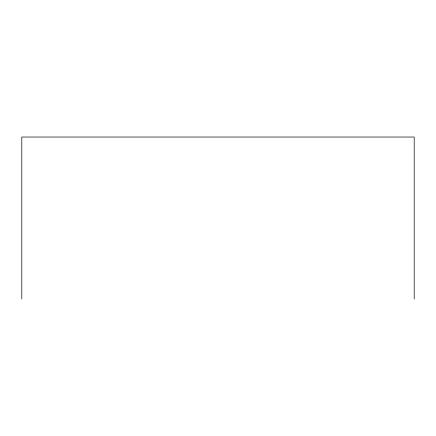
<?xml version="1.0" encoding="UTF-8"?>
<svg xmlns="http://www.w3.org/2000/svg" width="436" height="436" viewBox="0 0 436 436"><rect width="100%" height="100%" fill="white"/><g stroke="black" fill="none" stroke-linecap="round" stroke-linejoin="round"><path stroke-width="0.65" d="M414.2 298.96L414.2 137.04L21.8 137.04L21.8 298.96"/></g></svg>
